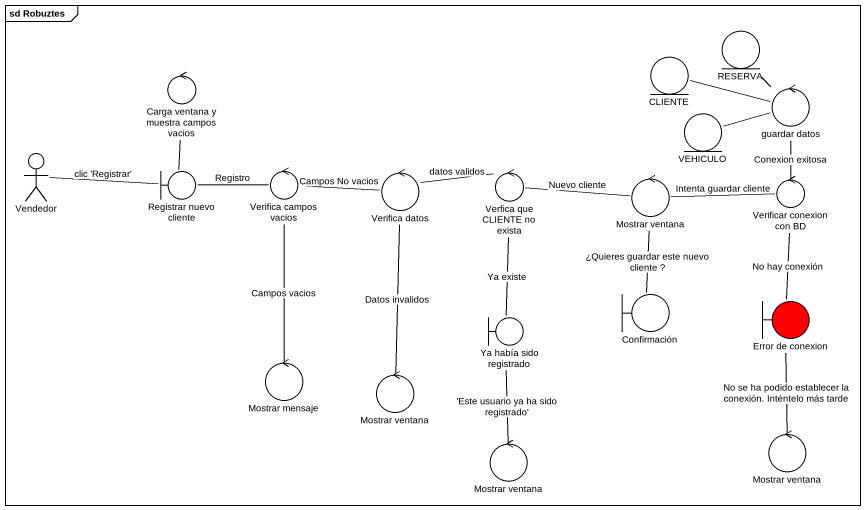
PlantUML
@startuml
mainframe sd Robuztes
entity RESERVA
control "Carga ventana y muestra campos vacios" as Carga_ventana_y_muestra
entity CLIENTE
entity VEHICULO
control "guardar datos" as guardar_datos
actor Vendedor
boundary "Registrar nuevo cliente" as Registrar_nuevo_cliente
control "Verifica campos vacios" as Verifica_campos_vacios
control "Verifica datos" as Verifica_datos
control "Verfica que CLIENTE no exista" as Verfica_que_CLIENTE_no
control "Mostrar ventana" as Mostrar_ventana
control "Verificar conexion con BD" as Verificar_conexion_con_BD
boundary Confirmación
boundary "Error de conexion" as Error_de_conexion #FF0000
boundary "Ya había sido registrado" as Ya_había_sido_registrado
control "Mostrar mensaje" as Mostrar_mensaje
control "Mostrar ventana" as Mostrar_ventana_2
control "Mostrar ventana" as Mostrar_ventana_3
control "Mostrar ventana" as Mostrar_ventana_4
Carga_ventana_y_muestra -- Registrar_nuevo_cliente
guardar_datos -up- RESERVA
guardar_datos -left- CLIENTE
guardar_datos -left- VEHICULO
Registrar_nuevo_cliente -left- Vendedor : clic 'Registrar'
Registrar_nuevo_cliente -right- Verifica_campos_vacios : Registro
Verifica_campos_vacios -right- Verifica_datos : Campos No vacios
Verifica_datos -right- Verfica_que_CLIENTE_no : datos validos
Verifica_datos -- Mostrar_ventana_2 : Datos invalidos
Verfica_que_CLIENTE_no -right- Mostrar_ventana : Nuevo cliente
Verfica_que_CLIENTE_no -- Ya_había_sido_registrado : Ya existe
Mostrar_ventana -right- Verificar_conexion_con_BD : Intenta guardar cliente
Mostrar_ventana -- Confirmación : ¿Quieres guardar este nuevo cliente ?
Verificar_conexion_con_BD -up- guardar_datos : Conexion exitosa
Verificar_conexion_con_BD -- Error_de_conexion : No hay conexión
Ya_había_sido_registrado -- Mostrar_ventana_3 : 'Este usuario ya ha sido registrado'
Mostrar_mensaje -up- Verifica_campos_vacios : Campos vacios
Mostrar_ventana_4 -up- Error_de_conexion : No se ha podido establecer la conexión. Inténtelo más tarde
@enduml
